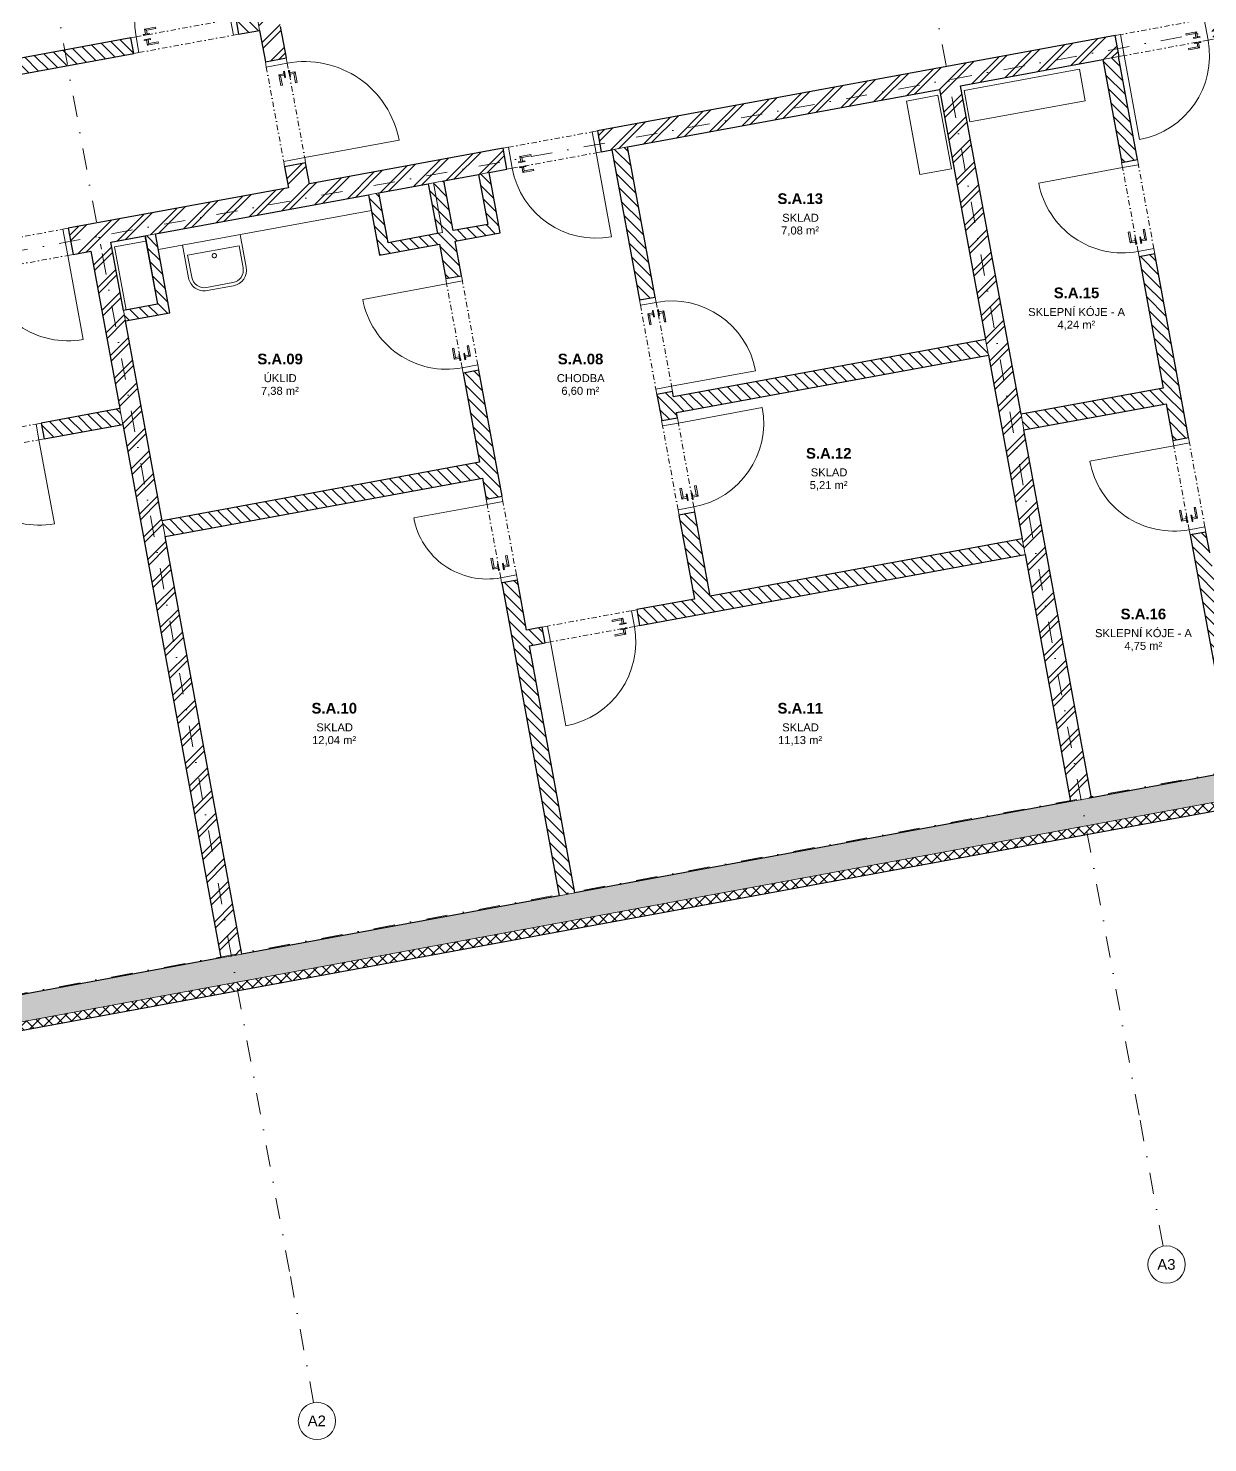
# Model space of a CAD drawing. Header units: millimetres. Extents: x -45447 to 28320, y -3247 to 72859.
# Drawn here: x 6063 to 17122, y -3105 to 10151 of the extents above; entities that cross this region are included whole.
import ezdxf

# ---------------------------------------------------------------- set-up
doc = ezdxf.new("R2010")
doc.units = ezdxf.units.MM
doc.linetypes.add('HA_DashDot_10mm-S3mm', pattern=[500, 200, -150, 0, -150])
doc.linetypes.add('HA_DashDot_2_2mm-S0_6mm', pattern=[110, 50, -30, 0, -30])
for name, color, linetype, lineweight in [('-UNDERLAY_A-AREA-____-IDEN', 252, 'Continuous', 9), ('-UNDERLAY_A-DOOR-____-OTLN', 252, 'Continuous', 9), ('-UNDERLAY_A-DOOR-FRAM-MCUT', 252, 'Continuous', 9), ('-UNDERLAY_A-GENM-____-OTLN', 252, 'Continuous', 9), ('-UNDERLAY_A-WALL-____-MCUT', 252, 'Continuous', 9), ('-UNDERLAY_A-WALL-____-PATT', 252, 'Continuous', 25), ('-UNDERLAY_I-WALL-____-MCUT', 252, 'Continuous', 25), ('-UNDERLAY_I-WALL-____-OTLN', 252, 'Continuous', 9), ('-UNDERLAY_P-SANR-FIXT-OTLN', 252, 'Continuous', 9), ('-UNDERLAY_S-GRID-____-IDEN', 252, 'Continuous', 9), ('-UNDERLAY_S-GRID-____-OTLN', 252, 'Continuous', 5), ('A-DOOR-____-MCUT', 252, 'HA_DashDot_2_2mm-S0_6mm', 9), ('A-DOOR-____-OTLN', 252, 'Continuous', 9)]:
    doc.layers.add(name, color=color, linetype=linetype, lineweight=lineweight)
doc.styles.add('Arial_1', font='arial.ttf', dxfattribs={"height": 100})
doc.styles.add('Arial_2', font='arial.ttf', dxfattribs={"height": 75})
doc.styles.add('Arial_B', font='arialbd.ttf', dxfattribs={"height": 100})
pattern_1 = [(45, (0, 0), (-125.7236, 125.7236), []), (45, (0, 190.5), (-125.7236, 125.7236), [])]
pattern_2 = [(135, (0, 0), (-53.033, -53.033), [])]

# ---------------------------------------------------------------- blocks, each defined once
blk = doc.blocks.new('HA_GM_Shaft_Rectangle _1_ - Default-1406563-1PP')
at = {"layer": '-UNDERLAY_A-GENM-____-OTLN'}
for p, q in [((0, -600), (0, 0)), ((0, 0), (300, 0)), ((300, 0), (300, -600)), ((300, -600), (0, -600))]:
    blk.add_line(p, q, dxfattribs=at)
blk = doc.blocks.new('HA_GM_Shaft_Rectangle _1_ - Default-1406567-1PP')
at = {"layer": '-UNDERLAY_A-GENM-____-OTLN'}
for p, q in [((0, -700), (0, 0)), ((0, 0), (300, 0)), ((300, 0), (300, -700)), ((300, -700), (0, -700))]:
    blk.add_line(p, q, dxfattribs=at)
blk = doc.blocks.new('HA_GM_Shaft_Rectangle _1_ - Default-1406568-1PP')
at = {"layer": '-UNDERLAY_A-GENM-____-OTLN'}
for p, q in [((0, -300), (0, 0)), ((0, 0), (1100, 0)), ((1100, 0), (1100, -300)), ((1100, -300), (0, -300))]:
    blk.add_line(p, q, dxfattribs=at)
blk = doc.blocks.new('HA_DR_Single_Swing_Solid - In_900x1970_SKLEP-1383035-1PP')
at = {"layer": '-UNDERLAY_A-DOOR-FRAM-MCUT'}
for p, q in [((-500, 100), (-450, 100)), ((-450, 100), (-450, -100)), ((450, 100), (500, 100)), ((450, -100), (450, 100)), ((-450, -100), (-500, -100)), ((500, -100), (450, -100))]:
    blk.add_line(p, q, dxfattribs=at)
at = {"layer": 'A-DOOR-____-MCUT'}
for p, q in [((-450, 100), (450, 100)), ((-450, -100), (450, -100))]:
    blk.add_line(p, q, dxfattribs=at)
at = {"layer": 'A-DOOR-____-OTLN', "lineweight": 5}
blk.add_line((450, 1000), (450, 100), dxfattribs=at)
at = {"layer": 'A-DOOR-____-OTLN'}
for p, q in [((-358, 157), (-358, 108)), ((-255, 157), (-358, 157)), ((-343, 108), (-343, 143)), ((-343, 143), (-255, 143)), ((-255, 157), (-255, 143)), ((-380, 108), (-320, 108)), ((-380, 108), (-380, 100)), ((-320, 100), (-380, 100)), ((-380, 60), (-320, 60)), ((-380, 60), (-380, 52)), ((-320, 52), (-380, 52)), ((-358, 52), (-358, 2)), ((-358, 2), (-255, 2)), ((-343, 17), (-343, 52)), ((-255, 17), (-343, 17)), ((-320, 100), (-320, 108)), ((-320, 52), (-320, 60)), ((-255, 17), (-255, 2))]:
    blk.add_line(p, q, dxfattribs=at)
at = {"layer": 'A-DOOR-____-OTLN', "lineweight": 5}
blk.add_arc((450, 100), 900, 90, 180, dxfattribs=at)
at = {"layer": 'A-DOOR-____-OTLN'}
for points in [[(-343, 143), (-343, 143), (-343, 143), (-343, 143), (-343, 143), (-344, 144), (-344, 144), (-345, 145), (-345, 145), (-346, 146), (-347, 147), (-347, 147), (-348, 148), (-348, 148), (-349, 149), (-349, 149), (-350, 150), (-350, 150), (-350, 150), (-351, 151), (-351, 151), (-352, 152), (-352, 152), (-353, 153), (-353, 153), (-354, 154), (-354, 154), (-355, 155), (-355, 155), (-356, 156), (-356, 156), (-357, 157), (-357, 157), (-357, 157), (-358, 157), (-358, 157)], [(-358, 2), (-358, 2), (-357, 3), (-357, 3), (-357, 3), (-356, 4), (-356, 4), (-355, 5), (-355, 5), (-354, 6), (-353, 7), (-353, 7), (-352, 8), (-352, 8), (-351, 9), (-351, 9), (-350, 10), (-350, 10), (-350, 10), (-349, 11), (-349, 11), (-348, 12), (-348, 12), (-347, 13), (-347, 13), (-346, 14), (-346, 14), (-345, 15), (-345, 15), (-344, 16), (-344, 16), (-343, 17), (-343, 17), (-343, 17), (-343, 17), (-343, 17)]]:
    blk.add_open_spline(points, degree=3, knots=[0, 0, 0, 0, 0.083333, 0.125, 0.166667, 0.208333, 0.229167, 0.25, 0.291667, 0.333333, 0.354167, 0.375, 0.395833, 0.416667, 0.4375, 0.458333, 0.479167, 0.5, 0.520833, 0.541667, 0.5625, 0.583333, 0.604167, 0.625, 0.645833, 0.666667, 0.6875, 0.708333, 0.75, 0.770833, 0.791667, 0.833333, 0.875, 0.916667, 1, 1, 1, 1], dxfattribs=at)
blk = doc.blocks.new('HA_DR_Single_Swing_Solid - In_900x1970_SKLEP-1383148-1PP')
at = {"layer": '-UNDERLAY_A-DOOR-FRAM-MCUT'}
for p, q in [((-500, 75), (-450, 75)), ((-450, 75), (-450, -75)), ((450, 75), (500, 75)), ((450, -75), (450, 75)), ((-450, -75), (-500, -75)), ((500, -75), (450, -75))]:
    blk.add_line(p, q, dxfattribs=at)
at = {"layer": 'A-DOOR-____-MCUT'}
for p, q in [((-450, 75), (450, 75)), ((-450, -75), (450, -75))]:
    blk.add_line(p, q, dxfattribs=at)
at = {"layer": 'A-DOOR-____-OTLN', "lineweight": 5}
blk.add_line((450, 975), (450, 75), dxfattribs=at)
at = {"layer": 'A-DOOR-____-OTLN'}
for p, q in [((-380, 83), (-320, 83)), ((-380, 83), (-380, 75)), ((-320, 75), (-380, 75)), ((-380, 35), (-320, 35)), ((-380, 35), (-380, 27)), ((-320, 27), (-380, 27)), ((-358, 132), (-358, 83)), ((-255, 132), (-358, 132)), ((-358, 27), (-358, -22)), ((-343, 83), (-343, 118)), ((-343, 118), (-255, 118)), ((-343, -8), (-343, 27)), ((-320, 75), (-320, 83)), ((-320, 27), (-320, 35)), ((-255, 132), (-255, 118)), ((-358, -22), (-255, -22)), ((-255, -8), (-343, -8)), ((-255, -8), (-255, -22))]:
    blk.add_line(p, q, dxfattribs=at)
at = {"layer": 'A-DOOR-____-OTLN', "lineweight": 5}
blk.add_arc((450, 75), 900, 90, 180, dxfattribs=at)
at = {"layer": 'A-DOOR-____-OTLN'}
for points in [[(-343, 118), (-343, 118), (-343, 118), (-343, 118), (-343, 118), (-344, 119), (-344, 119), (-345, 120), (-345, 120), (-346, 121), (-347, 122), (-347, 122), (-348, 123), (-348, 123), (-349, 124), (-349, 124), (-350, 125), (-350, 125), (-350, 125), (-351, 126), (-351, 126), (-352, 127), (-352, 127), (-353, 128), (-353, 128), (-354, 129), (-354, 129), (-355, 130), (-355, 130), (-356, 131), (-356, 131), (-357, 132), (-357, 132), (-357, 132), (-358, 132), (-358, 132)], [(-358, -22), (-358, -22), (-357, -22), (-357, -22), (-357, -22), (-356, -21), (-356, -21), (-355, -20), (-355, -20), (-354, -19), (-353, -18), (-353, -18), (-352, -17), (-352, -17), (-351, -16), (-351, -16), (-350, -15), (-350, -15), (-350, -15), (-349, -14), (-349, -14), (-348, -13), (-348, -13), (-347, -12), (-347, -12), (-346, -11), (-346, -11), (-345, -10), (-345, -10), (-344, -9), (-344, -9), (-343, -8), (-343, -8), (-343, -8), (-343, -8), (-343, -8)]]:
    blk.add_open_spline(points, degree=3, knots=[0, 0, 0, 0, 0.083333, 0.125, 0.166667, 0.208333, 0.229167, 0.25, 0.291667, 0.333333, 0.354167, 0.375, 0.395833, 0.416667, 0.4375, 0.458333, 0.479167, 0.5, 0.520833, 0.541667, 0.5625, 0.583333, 0.604167, 0.625, 0.645833, 0.666667, 0.6875, 0.708333, 0.75, 0.770833, 0.791667, 0.833333, 0.875, 0.916667, 1, 1, 1, 1], dxfattribs=at)
blk = doc.blocks.new('HA_DR_Single_Swing_Solid - In_800x1970_SKLEP-1384679-1PP')
at = {"layer": '-UNDERLAY_A-DOOR-FRAM-MCUT'}
for p, q in [((-450, 100), (-400, 100)), ((-400, 100), (-400, -100)), ((400, 100), (450, 100)), ((400, -100), (400, 100)), ((-400, -100), (-450, -100)), ((450, -100), (400, -100))]:
    blk.add_line(p, q, dxfattribs=at)
at = {"layer": 'A-DOOR-____-MCUT'}
for p, q in [((-400, 100), (400, 100)), ((-400, -100), (400, -100))]:
    blk.add_line(p, q, dxfattribs=at)
at = {"layer": 'A-DOOR-____-OTLN', "lineweight": 5}
blk.add_line((400, 900), (400, 100), dxfattribs=at)
at = {"layer": 'A-DOOR-____-OTLN'}
for p, q in [((-308, 157), (-308, 108)), ((-205, 157), (-308, 157)), ((-293, 108), (-293, 143)), ((-293, 143), (-205, 143)), ((-205, 157), (-205, 143)), ((-330, 108), (-270, 108)), ((-330, 108), (-330, 100)), ((-270, 100), (-330, 100)), ((-330, 60), (-270, 60)), ((-330, 60), (-330, 52)), ((-270, 52), (-330, 52)), ((-308, 52), (-308, 3)), ((-308, 3), (-205, 3)), ((-293, 17), (-293, 52)), ((-205, 17), (-293, 17)), ((-270, 100), (-270, 108)), ((-270, 52), (-270, 60)), ((-205, 17), (-205, 3))]:
    blk.add_line(p, q, dxfattribs=at)
at = {"layer": 'A-DOOR-____-OTLN', "lineweight": 5}
blk.add_arc((400, 100), 800, 90, 180, dxfattribs=at)
at = {"layer": 'A-DOOR-____-OTLN'}
for points in [[(-293, 143), (-293, 143), (-293, 143), (-293, 143), (-293, 143), (-294, 144), (-294, 144), (-295, 145), (-295, 145), (-296, 146), (-297, 147), (-297, 147), (-298, 148), (-298, 148), (-299, 149), (-299, 149), (-300, 150), (-300, 150), (-300, 150), (-301, 151), (-301, 151), (-302, 152), (-302, 152), (-303, 153), (-303, 153), (-304, 154), (-304, 154), (-305, 155), (-305, 155), (-306, 156), (-306, 156), (-307, 157), (-307, 157), (-307, 157), (-308, 157), (-308, 157)], [(-308, 3), (-308, 3), (-307, 3), (-307, 3), (-307, 3), (-306, 4), (-306, 4), (-305, 5), (-305, 5), (-304, 6), (-303, 7), (-303, 7), (-302, 8), (-302, 8), (-301, 9), (-301, 9), (-300, 10), (-300, 10), (-300, 10), (-299, 11), (-299, 11), (-298, 12), (-298, 12), (-297, 13), (-297, 13), (-296, 14), (-296, 14), (-295, 15), (-295, 15), (-294, 16), (-294, 16), (-293, 17), (-293, 17), (-293, 17), (-293, 17), (-293, 17)]]:
    blk.add_open_spline(points, degree=3, knots=[0, 0, 0, 0, 0.083333, 0.125, 0.166667, 0.208333, 0.229167, 0.25, 0.291667, 0.333333, 0.354167, 0.375, 0.395833, 0.416667, 0.4375, 0.458333, 0.479167, 0.5, 0.520833, 0.541667, 0.5625, 0.583333, 0.604167, 0.625, 0.645833, 0.666667, 0.6875, 0.708333, 0.75, 0.770833, 0.791667, 0.833333, 0.875, 0.916667, 1, 1, 1, 1], dxfattribs=at)
blk = doc.blocks.new('HA_DR_Single_Swing_Solid - In_800x1970_SKLEP-1384801-1PP')
at = {"layer": '-UNDERLAY_A-DOOR-FRAM-MCUT'}
for p, q in [((-450, 75), (-400, 75)), ((-400, 75), (-400, -75)), ((400, 75), (450, 75)), ((400, -75), (400, 75)), ((-400, -75), (-450, -75)), ((450, -75), (400, -75))]:
    blk.add_line(p, q, dxfattribs=at)
at = {"layer": 'A-DOOR-____-MCUT'}
for p, q in [((-400, 75), (400, 75)), ((-400, -75), (400, -75))]:
    blk.add_line(p, q, dxfattribs=at)
at = {"layer": 'A-DOOR-____-OTLN', "lineweight": 5}
blk.add_line((400, 875), (400, 75), dxfattribs=at)
at = {"layer": 'A-DOOR-____-OTLN'}
for p, q in [((-330, 83), (-270, 83)), ((-330, 83), (-330, 75)), ((-270, 75), (-330, 75)), ((-330, 35), (-270, 35)), ((-330, 35), (-330, 27)), ((-270, 27), (-330, 27)), ((-308, 132), (-308, 83)), ((-205, 132), (-308, 132)), ((-308, 27), (-308, -22)), ((-293, 83), (-293, 118)), ((-293, 118), (-205, 118)), ((-293, -8), (-293, 27)), ((-270, 75), (-270, 83)), ((-270, 27), (-270, 35)), ((-205, 132), (-205, 118)), ((-308, -22), (-205, -22)), ((-205, -8), (-293, -8)), ((-205, -8), (-205, -22))]:
    blk.add_line(p, q, dxfattribs=at)
at = {"layer": 'A-DOOR-____-OTLN', "lineweight": 5}
blk.add_arc((400, 75), 800, 90, 180, dxfattribs=at)
at = {"layer": 'A-DOOR-____-OTLN'}
for points in [[(-293, 118), (-293, 118), (-293, 118), (-293, 118), (-293, 118), (-294, 119), (-294, 119), (-295, 120), (-295, 120), (-296, 121), (-297, 122), (-297, 122), (-298, 123), (-298, 123), (-299, 124), (-299, 124), (-300, 125), (-300, 125), (-300, 125), (-301, 126), (-301, 126), (-302, 127), (-302, 127), (-303, 128), (-303, 128), (-304, 129), (-304, 129), (-305, 130), (-305, 130), (-306, 131), (-306, 131), (-307, 132), (-307, 132), (-307, 132), (-308, 132), (-308, 132)], [(-308, -22), (-308, -22), (-307, -22), (-307, -22), (-307, -22), (-306, -21), (-306, -21), (-305, -20), (-305, -20), (-304, -19), (-303, -18), (-303, -18), (-302, -17), (-302, -17), (-301, -16), (-301, -16), (-300, -15), (-300, -15), (-300, -15), (-299, -14), (-299, -14), (-298, -13), (-298, -13), (-297, -12), (-297, -12), (-296, -11), (-296, -11), (-295, -10), (-295, -10), (-294, -9), (-294, -9), (-293, -8), (-293, -8), (-293, -8), (-293, -8), (-293, -8)]]:
    blk.add_open_spline(points, degree=3, knots=[0, 0, 0, 0, 0.083333, 0.125, 0.166667, 0.208333, 0.229167, 0.25, 0.291667, 0.333333, 0.354167, 0.375, 0.395833, 0.416667, 0.4375, 0.458333, 0.479167, 0.5, 0.520833, 0.541667, 0.5625, 0.583333, 0.604167, 0.625, 0.645833, 0.666667, 0.6875, 0.708333, 0.75, 0.770833, 0.791667, 0.833333, 0.875, 0.916667, 1, 1, 1, 1], dxfattribs=at)
blk = doc.blocks.new('HA_DR_Single_Swing_Solid - In_800x1970_SKLEP-1385523-1PP')
at = {"layer": '-UNDERLAY_A-DOOR-FRAM-MCUT'}
for p, q in [((-400, 100), (-450, 100)), ((-400, -100), (-400, 100)), ((450, 100), (400, 100)), ((400, 100), (400, -100)), ((-450, -100), (-400, -100)), ((400, -100), (450, -100))]:
    blk.add_line(p, q, dxfattribs=at)
at = {"layer": 'A-DOOR-____-MCUT'}
for p, q in [((-400, 100), (400, 100)), ((-400, -100), (400, -100))]:
    blk.add_line(p, q, dxfattribs=at)
at = {"layer": 'A-DOOR-____-OTLN'}
for p, q in [((-330, -52), (-270, -52)), ((-330, -52), (-330, -60)), ((-270, -60), (-330, -60)), ((-330, -100), (-270, -100)), ((-330, -100), (-330, -108)), ((-270, -108), (-330, -108)), ((-308, -3), (-308, -52)), ((-205, -3), (-308, -3)), ((-308, -108), (-308, -158)), ((-293, -52), (-293, -18)), ((-293, -18), (-205, -18)), ((-293, -143), (-293, -108)), ((-270, -60), (-270, -52)), ((-270, -108), (-270, -100)), ((-205, -3), (-205, -18)), ((-308, -158), (-205, -158)), ((-205, -143), (-293, -143)), ((-205, -143), (-205, -158))]:
    blk.add_line(p, q, dxfattribs=at)
at = {"layer": 'A-DOOR-____-OTLN', "lineweight": 5}
blk.add_line((400, -900), (400, -100), dxfattribs=at)
blk.add_arc((400, -100), 800, 180, 270, dxfattribs=at)
at = {"layer": 'A-DOOR-____-OTLN'}
for points in [[(-293, -18), (-293, -18), (-293, -17), (-293, -17), (-293, -17), (-294, -16), (-294, -16), (-295, -15), (-295, -15), (-296, -14), (-297, -13), (-297, -13), (-298, -12), (-298, -12), (-299, -11), (-299, -11), (-300, -10), (-300, -10), (-300, -10), (-301, -9), (-301, -9), (-302, -8), (-302, -8), (-303, -7), (-303, -7), (-304, -6), (-304, -6), (-305, -5), (-305, -5), (-306, -4), (-306, -4), (-307, -3), (-307, -3), (-307, -3), (-308, -3), (-308, -3)], [(-308, -158), (-308, -158), (-307, -157), (-307, -157), (-307, -157), (-306, -156), (-306, -156), (-305, -155), (-305, -155), (-304, -154), (-303, -153), (-303, -153), (-302, -152), (-302, -152), (-301, -151), (-301, -151), (-300, -150), (-300, -150), (-300, -150), (-299, -149), (-299, -149), (-298, -148), (-298, -148), (-297, -147), (-297, -147), (-296, -146), (-296, -146), (-295, -145), (-295, -145), (-294, -144), (-294, -144), (-293, -143), (-293, -143), (-293, -143), (-293, -143), (-293, -143)]]:
    blk.add_open_spline(points, degree=3, knots=[0, 0, 0, 0, 0.083333, 0.125, 0.166667, 0.208333, 0.229167, 0.25, 0.291667, 0.333333, 0.354167, 0.375, 0.395833, 0.416667, 0.4375, 0.458333, 0.479167, 0.5, 0.520833, 0.541667, 0.5625, 0.583333, 0.604167, 0.625, 0.645833, 0.666667, 0.6875, 0.708333, 0.75, 0.770833, 0.791667, 0.833333, 0.875, 0.916667, 1, 1, 1, 1], dxfattribs=at)
blk = doc.blocks.new('HA_DR_Single_Swing_Solid - In_800x1970_SKLEP-1385622-1PP')
at = {"layer": '-UNDERLAY_A-DOOR-FRAM-MCUT'}
for p, q in [((-400, 75), (-450, 75)), ((-400, -75), (-400, 75)), ((450, 75), (400, 75)), ((400, 75), (400, -75)), ((-450, -75), (-400, -75)), ((400, -75), (450, -75))]:
    blk.add_line(p, q, dxfattribs=at)
at = {"layer": 'A-DOOR-____-MCUT'}
for p, q in [((-400, 75), (400, 75)), ((-400, -75), (400, -75))]:
    blk.add_line(p, q, dxfattribs=at)
at = {"layer": 'A-DOOR-____-OTLN'}
for p, q in [((-308, 22), (-308, -27)), ((-205, 22), (-308, 22)), ((-293, -27), (-293, 7)), ((-293, 7), (-205, 7)), ((-205, 22), (-205, 7)), ((-330, -27), (-270, -27)), ((-330, -27), (-330, -35)), ((-270, -35), (-330, -35)), ((-330, -75), (-270, -75)), ((-330, -75), (-330, -83)), ((-270, -83), (-330, -83)), ((-308, -83), (-308, -133)), ((-308, -133), (-205, -133)), ((-293, -118), (-293, -83)), ((-205, -118), (-293, -118)), ((-270, -35), (-270, -27)), ((-270, -83), (-270, -75)), ((-205, -118), (-205, -133))]:
    blk.add_line(p, q, dxfattribs=at)
at = {"layer": 'A-DOOR-____-OTLN', "lineweight": 5}
blk.add_line((400, -875), (400, -75), dxfattribs=at)
blk.add_arc((400, -75), 800, 180, 270, dxfattribs=at)
at = {"layer": 'A-DOOR-____-OTLN'}
for points in [[(-293, 7), (-293, 7), (-293, 8), (-293, 8), (-293, 8), (-294, 9), (-294, 9), (-295, 10), (-295, 10), (-296, 11), (-297, 12), (-297, 12), (-298, 13), (-298, 13), (-299, 14), (-299, 14), (-300, 15), (-300, 15), (-300, 15), (-301, 16), (-301, 16), (-302, 17), (-302, 17), (-303, 18), (-303, 18), (-304, 19), (-304, 19), (-305, 20), (-305, 20), (-306, 21), (-306, 21), (-307, 22), (-307, 22), (-307, 22), (-308, 22), (-308, 22)], [(-308, -133), (-308, -133), (-307, -132), (-307, -132), (-307, -132), (-306, -131), (-306, -131), (-305, -130), (-305, -130), (-304, -129), (-303, -128), (-303, -128), (-302, -127), (-302, -127), (-301, -126), (-301, -126), (-300, -125), (-300, -125), (-300, -125), (-299, -124), (-299, -124), (-298, -123), (-298, -123), (-297, -122), (-297, -122), (-296, -121), (-296, -121), (-295, -120), (-295, -120), (-294, -119), (-294, -119), (-293, -118), (-293, -118), (-293, -118), (-293, -118), (-293, -118)]]:
    blk.add_open_spline(points, degree=3, knots=[0, 0, 0, 0, 0.083333, 0.125, 0.166667, 0.208333, 0.229167, 0.25, 0.291667, 0.333333, 0.354167, 0.375, 0.395833, 0.416667, 0.4375, 0.458333, 0.479167, 0.5, 0.520833, 0.541667, 0.5625, 0.583333, 0.604167, 0.625, 0.645833, 0.666667, 0.6875, 0.708333, 0.75, 0.770833, 0.791667, 0.833333, 0.875, 0.916667, 1, 1, 1, 1], dxfattribs=at)
blk = doc.blocks.new('HA_DR_Single_Swing_Solid - In_700x1970_SKLEP-1385845-1PP')
at = {"layer": '-UNDERLAY_A-DOOR-FRAM-MCUT'}
for p, q in [((-400, 75), (-350, 75)), ((-350, 75), (-350, -75)), ((350, 75), (400, 75)), ((350, -75), (350, 75)), ((-350, -75), (-400, -75)), ((400, -75), (350, -75))]:
    blk.add_line(p, q, dxfattribs=at)
at = {"layer": 'A-DOOR-____-MCUT'}
for p, q in [((-350, 75), (350, 75)), ((-350, -75), (350, -75))]:
    blk.add_line(p, q, dxfattribs=at)
at = {"layer": 'A-DOOR-____-OTLN', "lineweight": 5}
blk.add_line((350, 775), (350, 75), dxfattribs=at)
at = {"layer": 'A-DOOR-____-OTLN'}
for p, q in [((-280, 83), (-220, 83)), ((-280, 83), (-280, 75)), ((-220, 75), (-280, 75)), ((-280, 35), (-220, 35)), ((-280, 35), (-280, 27)), ((-220, 27), (-280, 27)), ((-258, 132), (-258, 83)), ((-155, 132), (-258, 132)), ((-258, 27), (-258, -22)), ((-243, 83), (-243, 118)), ((-243, 118), (-155, 118)), ((-243, -8), (-243, 27)), ((-220, 75), (-220, 83)), ((-220, 27), (-220, 35)), ((-155, 132), (-155, 118)), ((-258, -22), (-155, -22)), ((-155, -8), (-243, -8)), ((-155, -8), (-155, -22))]:
    blk.add_line(p, q, dxfattribs=at)
at = {"layer": 'A-DOOR-____-OTLN', "lineweight": 5}
blk.add_arc((350, 75), 700, 90, 180, dxfattribs=at)
at = {"layer": 'A-DOOR-____-OTLN'}
for points in [[(-243, 118), (-243, 118), (-243, 118), (-243, 118), (-243, 118), (-244, 119), (-244, 119), (-245, 120), (-245, 120), (-246, 121), (-247, 122), (-247, 122), (-248, 123), (-248, 123), (-249, 124), (-249, 124), (-250, 125), (-250, 125), (-250, 125), (-251, 126), (-251, 126), (-252, 127), (-252, 127), (-253, 128), (-253, 128), (-254, 129), (-254, 129), (-255, 130), (-255, 130), (-256, 131), (-256, 131), (-257, 132), (-257, 132), (-257, 132), (-258, 132), (-258, 132)], [(-258, -22), (-258, -22), (-257, -22), (-257, -22), (-257, -22), (-256, -21), (-256, -21), (-255, -20), (-255, -20), (-254, -19), (-253, -18), (-253, -18), (-252, -17), (-252, -17), (-251, -16), (-251, -16), (-250, -15), (-250, -15), (-250, -15), (-249, -14), (-249, -14), (-248, -13), (-248, -13), (-247, -12), (-247, -12), (-246, -11), (-246, -11), (-245, -10), (-245, -10), (-244, -9), (-244, -9), (-243, -8), (-243, -8), (-243, -8), (-243, -8), (-243, -8)]]:
    blk.add_open_spline(points, degree=3, knots=[0, 0, 0, 0, 0.083333, 0.125, 0.166667, 0.208333, 0.229167, 0.25, 0.291667, 0.333333, 0.354167, 0.375, 0.395833, 0.416667, 0.4375, 0.458333, 0.479167, 0.5, 0.520833, 0.541667, 0.5625, 0.583333, 0.604167, 0.625, 0.645833, 0.666667, 0.6875, 0.708333, 0.75, 0.770833, 0.791667, 0.833333, 0.875, 0.916667, 1, 1, 1, 1], dxfattribs=at)
blk = doc.blocks.new('HA_DR_Single_Swing_Solid - In_800x1970_SKLEP-1386748-1PP')
at = {"layer": '-UNDERLAY_A-DOOR-FRAM-MCUT'}
for p, q in [((-400, 125), (-450, 125)), ((-400, -125), (-400, 125)), ((450, 125), (400, 125)), ((400, 125), (400, -125)), ((-450, -125), (-400, -125)), ((400, -125), (450, -125))]:
    blk.add_line(p, q, dxfattribs=at)
at = {"layer": 'A-DOOR-____-MCUT'}
for p, q in [((-400, 125), (400, 125)), ((-400, -125), (400, -125))]:
    blk.add_line(p, q, dxfattribs=at)
at = {"layer": 'A-DOOR-____-OTLN'}
for p, q in [((-330, -77), (-270, -77)), ((-330, -77), (-330, -85)), ((-270, -85), (-330, -85)), ((-330, -125), (-270, -125)), ((-330, -125), (-330, -133)), ((-308, -28), (-308, -77)), ((-205, -28), (-308, -28)), ((-293, -77), (-293, -43)), ((-293, -43), (-205, -43)), ((-270, -85), (-270, -77)), ((-270, -133), (-270, -125)), ((-205, -28), (-205, -43)), ((-270, -133), (-330, -133)), ((-308, -133), (-308, -183)), ((-308, -183), (-205, -183)), ((-293, -168), (-293, -133)), ((-205, -168), (-293, -168)), ((-205, -168), (-205, -183))]:
    blk.add_line(p, q, dxfattribs=at)
at = {"layer": 'A-DOOR-____-OTLN', "lineweight": 5}
blk.add_line((400, -925), (400, -125), dxfattribs=at)
blk.add_arc((400, -125), 800, 180, 270, dxfattribs=at)
at = {"layer": 'A-DOOR-____-OTLN'}
for points in [[(-293, -43), (-293, -43), (-293, -42), (-293, -42), (-293, -42), (-294, -41), (-294, -41), (-295, -40), (-295, -40), (-296, -39), (-297, -38), (-297, -38), (-298, -37), (-298, -37), (-299, -36), (-299, -36), (-300, -35), (-300, -35), (-300, -35), (-301, -34), (-301, -34), (-302, -33), (-302, -33), (-303, -32), (-303, -32), (-304, -31), (-304, -31), (-305, -30), (-305, -30), (-306, -29), (-306, -29), (-307, -28), (-307, -28), (-307, -28), (-308, -28), (-308, -28)], [(-308, -183), (-308, -183), (-307, -182), (-307, -182), (-307, -182), (-306, -181), (-306, -181), (-305, -180), (-305, -180), (-304, -179), (-303, -178), (-303, -178), (-302, -177), (-302, -177), (-301, -176), (-301, -176), (-300, -175), (-300, -175), (-300, -175), (-299, -174), (-299, -174), (-298, -173), (-298, -173), (-297, -172), (-297, -172), (-296, -171), (-296, -171), (-295, -170), (-295, -170), (-294, -169), (-294, -169), (-293, -168), (-293, -168), (-293, -168), (-293, -168), (-293, -168)]]:
    blk.add_open_spline(points, degree=3, knots=[0, 0, 0, 0, 0.083333, 0.125, 0.166667, 0.208333, 0.229167, 0.25, 0.291667, 0.333333, 0.354167, 0.375, 0.395833, 0.416667, 0.4375, 0.458333, 0.479167, 0.5, 0.520833, 0.541667, 0.5625, 0.583333, 0.604167, 0.625, 0.645833, 0.666667, 0.6875, 0.708333, 0.75, 0.770833, 0.791667, 0.833333, 0.875, 0.916667, 1, 1, 1, 1], dxfattribs=at)
blk = doc.blocks.new('HA_GM_Shaft_Rectangle _1_ - Default-1406724-1PP')
at = {"layer": '-UNDERLAY_A-GENM-____-OTLN'}
for p, q in [((0, -650), (0, 0)), ((0, 0), (325, 0)), ((325, 0), (325, -650)), ((325, -650), (0, -650))]:
    blk.add_line(p, q, dxfattribs=at)
blk = doc.blocks.new('HA_GM_Shaft_Rectangle _1_ - Default-1439012-1PP')
at = {"layer": '-UNDERLAY_A-GENM-____-OTLN'}
for p, q in [((0, -475), (0, 0)), ((0, 0), (520, 0)), ((520, 0), (520, -475)), ((520, -475), (0, -475))]:
    blk.add_line(p, q, dxfattribs=at)
blk = doc.blocks.new('ABMV_WashBasin_Generic - 550x460-1437303-1PP')
at = {"layer": '-UNDERLAY_P-SANR-FIXT-OTLN'}
for p, q in [((250, 535), (0, 535)), ((0, 505), (250, 505)), ((-150, 385), (-150, 75)), ((-120, 175), (-120, 385)), ((370, 385), (370, 175)), ((400, 75), (400, 385)), ((370, 175), (-120, 175))]:
    blk.add_line(p, q, dxfattribs=at)
for centre, radius, start, end in [((0, 385), 150, 90, 180), ((250, 385), 150, 360, 90), ((0, 385), 120, 90, 180), ((250, 385), 120, 360, 90), ((125, 225), 20, 90, 270), ((125, 225), 20, 270, 90)]:
    blk.add_arc(centre, radius, start, end, dxfattribs=at)
blk = doc.blocks.new('Grid - Radius 3_5mm-353793-1PP')
at = {"layer": '-UNDERLAY_S-GRID-____-IDEN'}
blk.add_circle((0, 0), 3.5, dxfattribs=at)

msp = doc.modelspace()

# ---------------------------------------------------------------- hatches: boundary and pattern name
at = {"layer": '-UNDERLAY_A-WALL-____-PATT', "lineweight": 5}
h = msp.add_hatch(dxfattribs=at)
h.set_pattern_fill('FP_1', color=256, style=0, pattern_type=2)
h.set_pattern_definition(pattern_1)
h.paths.add_polyline_path([(8504, 8657), (8700, 8693), (8664, 8890), (8467, 8854)])
h.paths.add_polyline_path([(8286, 9837), (8483, 9873), (7872, 13193), (7676, 13156), (8232, 10132)])
h = msp.add_hatch(dxfattribs=at)
h.set_pattern_fill('FP_1', color=256, style=0, pattern_type=2)
h.set_pattern_definition(pattern_1)
h.paths.add_polyline_path([(6740, 8129), (10551, 8830), (10515, 9027), (6704, 8326)])
h.paths.add_polyline_path([(11436, 8993), (16290, 9886), (16254, 10083), (11400, 9190)])
h.paths.add_polyline_path([(17175, 10049), (21617, 10867), (21631, 11073), (17139, 10246), (17172, 10064)])
h = msp.add_hatch(dxfattribs=at)
h.set_pattern_fill('FP_3', color=256, style=0, pattern_type=2)
h.set_pattern_definition(pattern_2)
h.paths.add_polyline_path([(5213, 9577), (7052, 9915), (7025, 10063), (5186, 9724)])
h.paths.add_polyline_path([(8035, 10096), (8232, 10132), (8205, 10280), (8008, 10244)])
h = msp.add_hatch(dxfattribs=at)
h.set_pattern_fill('FP_3', color=256, style=0, pattern_type=2)
h.set_pattern_definition(pattern_2)
h.paths.add_polyline_path([(17365, 3185), (17513, 3213), (17105, 5430), (16957, 5403), (16989, 5231)])
h.paths.add_polyline_path([(16794, 6288), (16942, 6315), (16625, 8037), (16478, 8009), (16780, 6368)])
h.paths.add_polyline_path([(16315, 8895), (16462, 8922), (16285, 9886), (16137, 9858), (16152, 9780)])
h = msp.add_hatch(dxfattribs=at)
h.set_pattern_fill('FP_1', color=256, style=0, pattern_type=2)
h.set_pattern_definition(pattern_1)
h.paths.add_polyline_path([(15836, 2904), (16033, 2940), (14805, 9613), (14608, 9577), (15826, 2957)])
h = msp.add_hatch(dxfattribs=at)
h.set_pattern_fill('FP_3', color=256, style=0, pattern_type=2)
h.set_pattern_definition(pattern_2)
h.paths.add_polyline_path([(12309, 4802), (12457, 4829), (12312, 5616), (12164, 5589), (12230, 5231)])
h.paths.add_polyline_path([(12002, 6474), (12149, 6501), (12104, 6747), (11956, 6720)])
h.paths.add_polyline_path([(11793, 7605), (11941, 7632), (11682, 9039), (11535, 9011)])
h = msp.add_hatch(dxfattribs=at)
h.set_pattern_fill('FP_3', color=256, style=0, pattern_type=2)
h.set_pattern_definition(pattern_2)
h.paths.add_polyline_path([(10372, 8314), (10470, 8332), (10384, 8800), (10286, 8782), (10311, 8643)])
h = msp.add_hatch(dxfattribs=at)
h.set_pattern_fill('FP_3', color=256, style=0, pattern_type=2)
h.set_pattern_definition(pattern_2)
h.paths.add_polyline_path([(11041, 2022), (11189, 2049), (10650, 4980), (10502, 4953), (10869, 2957)])
h.paths.add_polyline_path([(10357, 5739), (10505, 5766), (10288, 6947), (10140, 6919), (10321, 5936)])
h.paths.add_polyline_path([(9977, 7805), (10125, 7832), (9961, 8722), (9813, 8695), (9918, 8129)])
h = msp.add_hatch(dxfattribs=at)
h.set_pattern_fill('FP_3', color=256, style=0, pattern_type=2)
h.set_pattern_definition(pattern_2)
h.paths.add_polyline_path([(9357, 8026), (9455, 8044), (9351, 8610), (9253, 8592)])
h = msp.add_hatch(dxfattribs=at)
h.set_pattern_fill('FP_1', color=256, style=0, pattern_type=2)
h.set_pattern_definition(pattern_1)
h.paths.add_polyline_path([(-1227, 6612), (5598, 7868), (5553, 8114), (-1272, 6858)])
h.paths.add_polyline_path([(6484, 8031), (6749, 8080), (6704, 8326), (6438, 8277), (6476, 8074)])
h = msp.add_hatch(dxfattribs=at)
h.set_pattern_fill('FP_3', color=256, style=0, pattern_type=2)
h.set_pattern_definition(pattern_2)
h.paths.add_polyline_path([(7294, 7468), (7392, 7486), (7256, 8224), (7158, 8206), (7287, 7506)])
h = msp.add_hatch(dxfattribs=at)
h.set_pattern_fill('FP_3', color=256, style=0, pattern_type=2)
h.set_pattern_definition(pattern_2)
h.paths.add_polyline_path([(9455, 8044), (9918, 8129), (9899, 8228), (9437, 8142)])
h = msp.add_hatch(dxfattribs=at)
h.set_pattern_fill('FP_3', color=256, style=0, pattern_type=2)
h.set_pattern_definition(pattern_2)
h.paths.add_polyline_path([(10065, 8156), (10488, 8234), (10470, 8332), (10047, 8255)])
h = msp.add_hatch(dxfattribs=at)
h.set_pattern_fill('FP_1', color=256, style=0, pattern_type=2)
h.set_pattern_definition(pattern_1)
h.paths.add_polyline_path([(7870, 1438), (8066, 1474), (6838, 8147), (6740, 8129), (6749, 8080), (6651, 8062), (7590, 2957)])
h = msp.add_hatch(dxfattribs=at)
h.set_pattern_fill('FP_3', color=256, style=0, pattern_type=2)
h.set_pattern_definition(pattern_2)
h.paths.add_polyline_path([(6974, 7410), (7294, 7468), (7276, 7567), (6956, 7508), (6956, 7506)])
h = msp.add_hatch(dxfattribs=at)
h.set_pattern_fill('FP_3', color=256, style=0, pattern_type=2)
h.set_pattern_definition(pattern_2)
h.paths.add_polyline_path([(12140, 6550), (15066, 7089), (15039, 7236), (12113, 6698)])
h = msp.add_hatch(dxfattribs=at)
h.set_pattern_fill('FP_3', color=256, style=0, pattern_type=2)
h.set_pattern_definition(pattern_2)
h.paths.add_polyline_path([(15398, 6387), (16731, 6633), (16704, 6780), (15371, 6535)])
h = msp.add_hatch(dxfattribs=at)
h.set_pattern_fill('FP_3', color=256, style=0, pattern_type=2)
h.set_pattern_definition(pattern_2)
h.paths.add_polyline_path([(3512, 5807), (5327, 6140), (5299, 6288), (3485, 5954)])
h.paths.add_polyline_path([(6212, 6303), (6949, 6439), (6922, 6587), (6185, 6451), (6200, 6368)])
h = msp.add_hatch(dxfattribs=at)
h.set_pattern_fill('FP_3', color=256, style=0, pattern_type=2)
h.set_pattern_definition(pattern_2)
h.paths.add_polyline_path([(7346, 5389), (10321, 5936), (10294, 6084), (7319, 5536)])
h = msp.add_hatch(dxfattribs=at)
h.set_pattern_fill('FP_3', color=256, style=0, pattern_type=2)
h.set_pattern_definition(pattern_2)
h.paths.add_polyline_path([(10763, 4365), (10910, 4392), (10883, 4540), (10736, 4512)])
h.paths.add_polyline_path([(11795, 4555), (15410, 5220), (15383, 5368), (11768, 4703), (11776, 4663)])
h = msp.add_hatch(dxfattribs=at)
h.set_pattern_fill('FP_2', color=256, style=0, pattern_type=2)
h.set_pattern_definition([(45, (0, 0), (0, 106.06602), [75, -75]), (135, (0, 56.066), (-106.06602, 7e-15), [75, -75])])
h.paths.add_polyline_path([(-209, -303), (21379, 3670), (21397, 3927), (-254, -57)])
h = msp.add_hatch(dxfattribs=at)
h.set_pattern_fill('FP_15', color=256, style=0, pattern_type=2)
h.set_pattern_definition([(45, (0, 0), (-53.033, 53.033), []), (135, (0, 0), (-53.033, -53.033), [])])
h.paths.add_polyline_path([(-273, -396), (21374, 3588), (21379, 3670), (-287, -317)])

# ---------------------------------------------------------------- linework, layer by layer
at = {"layer": '-UNDERLAY_A-WALL-____-MCUT'}
for p, q in [((8232, 10132), (8205, 10280)), ((16285, 9886), (16137, 9858)), ((11682, 9039), (11535, 9011)), ((10384, 8800), (10286, 8782)), ((9961, 8722), (9813, 8695)), ((9351, 8610), (9253, 8592)), ((7256, 8224), (7158, 8206)), ((6749, 8080), (6740, 8129)), ((6956, 7508), (6974, 7410)), ((15066, 7089), (15039, 7236)), ((6949, 6439), (6922, 6587)), ((15371, 6535), (15398, 6387)), ((7319, 5536), (7346, 5389)), ((15410, 5220), (15383, 5368)), ((-209, -303), (21379, 3670)), ((15836, 2904), (16033, 2940)), ((11041, 2022), (11189, 2049)), ((7870, 1438), (8066, 1474))]:
    msp.add_line(p, q, dxfattribs=at)
at = {"layer": '-UNDERLAY_A-WALL-____-MCUT', "lineweight": 25}
msp.add_line((-273, -396), (21455, 3602), dxfattribs=at)
at = {"layer": '-UNDERLAY_I-WALL-____-MCUT'}
for p, q in [((8008, 10244), (8035, 10096)), ((8035, 10096), (8232, 10132)), ((8232, 10132), (8286, 9837)), ((8483, 9873), (8429, 10168)), ((16254, 10083), (11400, 9190)), ((16290, 9886), (16254, 10083)), ((7025, 10063), (5333, 9751)), ((7052, 9915), (7025, 10063)), ((5213, 9577), (7052, 9915)), ((8286, 9837), (8483, 9873)), ((14805, 9613), (16137, 9858)), ((16137, 9858), (16315, 8895)), ((16285, 9886), (16290, 9886)), ((16462, 8922), (16285, 9886)), ((11682, 9039), (14608, 9577)), ((14608, 9577), (15039, 7236)), ((15371, 6535), (14805, 9613)), ((11400, 9190), (11436, 8993)), ((10515, 9027), (8700, 8693)), ((10551, 8830), (10515, 9027)), ((11941, 7632), (11682, 9039)), ((8664, 8890), (8467, 8854)), ((8700, 8693), (8664, 8890)), ((11436, 8993), (11535, 9011)), ((11535, 9011), (11793, 7605)), ((16315, 8895), (16462, 8922)), ((8467, 8854), (8504, 8657)), ((9961, 8722), (10286, 8782)), ((10286, 8782), (10372, 8314)), ((10384, 8800), (10551, 8830)), ((10488, 8234), (10384, 8800)), ((8504, 8657), (6438, 8277)), ((9351, 8610), (9813, 8695)), ((9813, 8695), (9899, 8228)), ((10047, 8255), (9961, 8722)), ((7256, 8224), (9253, 8592)), ((9253, 8592), (9357, 8026)), ((9437, 8142), (9351, 8610)), ((6438, 8277), (6484, 8031)), ((7392, 7486), (7256, 8224)), ((9899, 8228), (9437, 8142)), ((10372, 8314), (10047, 8255)), ((10065, 8156), (10488, 8234)), ((6838, 8147), (7158, 8206)), ((6956, 7508), (6838, 8147)), ((7158, 8206), (7276, 7567)), ((9357, 8026), (9918, 8129)), ((9918, 8129), (9977, 7805)), ((10125, 7832), (10065, 8156)), ((6484, 8031), (6651, 8062)), ((6651, 8062), (6922, 6587)), ((16625, 8037), (16478, 8009)), ((16478, 8009), (16704, 6780)), ((16942, 6315), (16625, 8037)), ((9977, 7805), (10125, 7832)), ((7276, 7567), (6956, 7508)), ((11793, 7605), (11941, 7632)), ((6974, 7410), (7392, 7486)), ((7319, 5536), (6974, 7410)), ((15039, 7236), (12113, 6698)), ((12140, 6550), (15066, 7089)), ((15066, 7089), (15383, 5368)), ((10288, 6947), (10140, 6919)), ((10140, 6919), (10294, 6084)), ((10505, 5766), (10288, 6947)), ((16704, 6780), (15371, 6535)), ((12104, 6747), (11956, 6720)), ((11956, 6720), (12002, 6474)), ((12113, 6698), (12104, 6747)), ((15398, 6387), (16731, 6633)), ((16731, 6633), (16794, 6288)), ((6922, 6587), (6185, 6451)), ((12002, 6474), (12149, 6501)), ((12149, 6501), (12140, 6550)), ((6185, 6451), (6212, 6303)), ((6212, 6303), (6949, 6439)), ((6949, 6439), (7870, 1438)), ((16033, 2940), (15398, 6387)), ((16794, 6288), (16942, 6315)), ((10294, 6084), (7319, 5536)), ((7346, 5389), (10321, 5936)), ((10321, 5936), (10357, 5739)), ((10357, 5739), (10505, 5766)), ((12312, 5616), (12164, 5589)), ((12164, 5589), (12309, 4802)), ((12457, 4829), (12312, 5616)), ((8066, 1474), (7346, 5389)), ((15383, 5368), (12457, 4829)), ((17105, 5430), (16957, 5403)), ((16957, 5403), (17365, 3185)), ((17141, 5234), (17105, 5430)), ((11795, 4555), (15410, 5220)), ((15410, 5220), (15836, 2904)), ((10650, 4980), (10502, 4953)), ((10502, 4953), (11041, 2022)), ((10736, 4512), (10650, 4980)), ((12309, 4802), (11768, 4703)), ((11768, 4703), (11795, 4555)), ((10883, 4540), (10736, 4512)), ((10910, 4392), (10883, 4540)), ((10763, 4365), (10910, 4392)), ((11189, 2049), (10763, 4365)), ((17365, 3185), (16033, 2940)), ((15836, 2904), (11189, 2049)), ((11041, 2022), (8066, 1474)), ((7870, 1438), (4432, 805))]:
    msp.add_line(p, q, dxfattribs=at)
at = {"layer": '-UNDERLAY_I-WALL-____-OTLN'}
msp.add_line((9280, 8444), (7284, 8077), dxfattribs=at)
at = {"layer": '-UNDERLAY_S-GRID-____-OTLN', "linetype": 'HA_DashDot_10mm-S3mm', "lineweight": 9}
for p, q in [((16478, -34), (13323, 17112)), ((8512, -1500), (5357, 15646)), ((26715, 11881), (-3931, 6242)), ((26715, 4916), (-2783, -512)), ((16704, -1263), (16478, -34)), ((8738, -2729), (8512, -1500))]:
    msp.add_line(p, q, dxfattribs=at)

# ---------------------------------------------------------------- block references
at = {"layer": '-UNDERLAY_A-DOOR-____-OTLN'}
for name, p, rotation in [('HA_DR_Single_Swing_Solid - In_900x1970_SKLEP-1383148-1PP', (7530, 10079), 10.42708866108196), ('HA_DR_Single_Swing_Solid - In_800x1970_SKLEP-1384679-1PP', (16714, 10066), 190.4270886610822), ('HA_DR_Single_Swing_Solid - In_900x1970_SKLEP-1383035-1PP', (8475, 9364), 280.4270886610819), ('HA_DR_Single_Swing_Solid - In_800x1970_SKLEP-1385523-1PP', (10976, 9010), 10.42708866108217), ('HA_DR_Single_Swing_Solid - In_800x1970_SKLEP-1384801-1PP', (16470, 8466), 100.4270886610821), ('HA_DR_Single_Swing_Solid - In_800x1970_SKLEP-1386748-1PP', (6018, 8073), 10.4270886610822), ('HA_DR_Single_Swing_Solid - In_800x1970_SKLEP-1384801-1PP', (10132, 7376), 100.4270886610821), ('HA_DR_Single_Swing_Solid - In_800x1970_SKLEP-1384801-1PP', (11949, 7176), 280.4270886610821), ('HA_DR_Single_Swing_Solid - In_800x1970_SKLEP-1385622-1PP', (12157, 6045), 100.4270886610821), ('HA_DR_Single_Swing_Solid - In_800x1970_SKLEP-1385622-1PP', (5756, 6296), 10.4270886610822), ('HA_DR_Single_Swing_Solid - In_800x1970_SKLEP-1384801-1PP', (16949, 5859), 100.4270886610821), ('HA_DR_Single_Swing_Solid - In_700x1970_SKLEP-1385845-1PP', (10503, 5359), 100.4270886610821), ('HA_DR_Single_Swing_Solid - In_800x1970_SKLEP-1384801-1PP', (11339, 4547), 190.4270886610822)]:
    msp.add_blockref(name, p, dxfattribs=dict(at, rotation=rotation))
at = {"layer": '-UNDERLAY_A-GENM-____-OTLN', "rotation": 10.42708866108199}
for name, p in [('HA_GM_Shaft_Rectangle _1_ - Default-1406568-1PP', (14838, 9569)), ('HA_GM_Shaft_Rectangle _1_ - Default-1406567-1PP', (14297, 9469)), ('HA_GM_Shaft_Rectangle _1_ - Default-1406563-1PP', (6872, 8103))]:
    msp.add_blockref(name, p, dxfattribs=at)
at = {"layer": '-UNDERLAY_A-GENM-____-OTLN', "lineweight": 5, "rotation": 10.42708866108199}
for name, p in [('HA_GM_Shaft_Rectangle _1_ - Default-1439012-1PP', (9351, 8610)), ('HA_GM_Shaft_Rectangle _1_ - Default-1406724-1PP', (6838, 8147))]:
    msp.add_blockref(name, p, dxfattribs=at)
at = {"layer": '-UNDERLAY_P-SANR-FIXT-OTLN', "rotation": 190.4270886610819}
msp.add_blockref('ABMV_WashBasin_Generic - 550x460-1437303-1PP', (7890, 8264), dxfattribs=at)
at = {"layer": '-UNDERLAY_S-GRID-____-IDEN', "xscale": 49.99999999999997, "yscale": 49.99999999999997, "zscale": 49.99999999999997, "rotation": 10.4270886610821}
for p in [(16736, -1435), (8770, -2901)]:
    msp.add_blockref('Grid - Radius 3_5mm-353793-1PP', p, dxfattribs=at)

# ---------------------------------------------------------------- texts
at = {"layer": '-UNDERLAY_A-AREA-____-IDEN', "lineweight": 5, "attachment_point": 1}
for s, insert, char_height, width, style in [('S.A.13', (13088, 8605), 100, 529.11, 'Arial_B'), ('SKLAD', (13132, 8413), 75, 416.88, 'Arial_2'), ('7,08 m²', (13122, 8294), 75, 440.93, 'Arial_2'), ('S.A.15', (15678, 7722), 100, 529.11, 'Arial_B'), ('SKLEPNÍ KÓJE - A', (15438, 7530), 75, 1106.33, 'Arial_2'), ('4,24 m²', (15713, 7411), 75, 440.93, 'Arial_2'), ('S.A.09', (8211, 7102), 100, 529.11, 'Arial_B'), ('S.A.08', (11028, 7102), 100, 529.11, 'Arial_B'), ('ÚKLID', (8271, 6910), 75, 376.79, 'Arial_2'), ('CHODBA', (11019, 6910), 75, 545.15, 'Arial_2'), ('7,38 m²', (8245, 6791), 75, 440.93, 'Arial_2'), ('6,60 m²', (11062, 6791), 75, 440.93, 'Arial_2'), ('S.A.12', (13355, 6218), 100, 529.11, 'Arial_B'), ('SKLAD', (13400, 6027), 75, 416.88, 'Arial_2'), ('5,21 m²', (13390, 5908), 75, 440.93, 'Arial_2'), ('S.A.16', (16305, 4712), 100, 529.11, 'Arial_B'), ('SKLEPNÍ KÓJE - A', (16065, 4520), 75, 1106.33, 'Arial_2'), ('4,75 m²', (16340, 4401), 75, 440.93, 'Arial_2'), ('S.A.10', (8719, 3829), 100, 529.11, 'Arial_B'), ('S.A.11', (13088, 3829), 100, 529.11, 'Arial_B'), ('SKLAD', (8764, 3637), 75, 416.88, 'Arial_2'), ('SKLAD', (13132, 3637), 75, 416.88, 'Arial_2'), ('12,04 m²', (8724, 3518), 75, 513.08, 'Arial_2'), ('11,13 m²', (13093, 3518), 75, 513.08, 'Arial_2')]:
    msp.add_mtext(s, dxfattribs=dict(at, insert=insert, char_height=char_height, width=width, style=style))
at = {"layer": '-UNDERLAY_S-GRID-____-IDEN', "lineweight": 5, "char_height": 100, "width": 212.45, "attachment_point": 1, "style": 'Arial_1'}
for s, insert in [('A3', (16649, -1384)), ('A2', (8683, -2850))]:
    msp.add_mtext(s, dxfattribs=dict(at, insert=insert))

doc.saveas('drawing.dxf')
